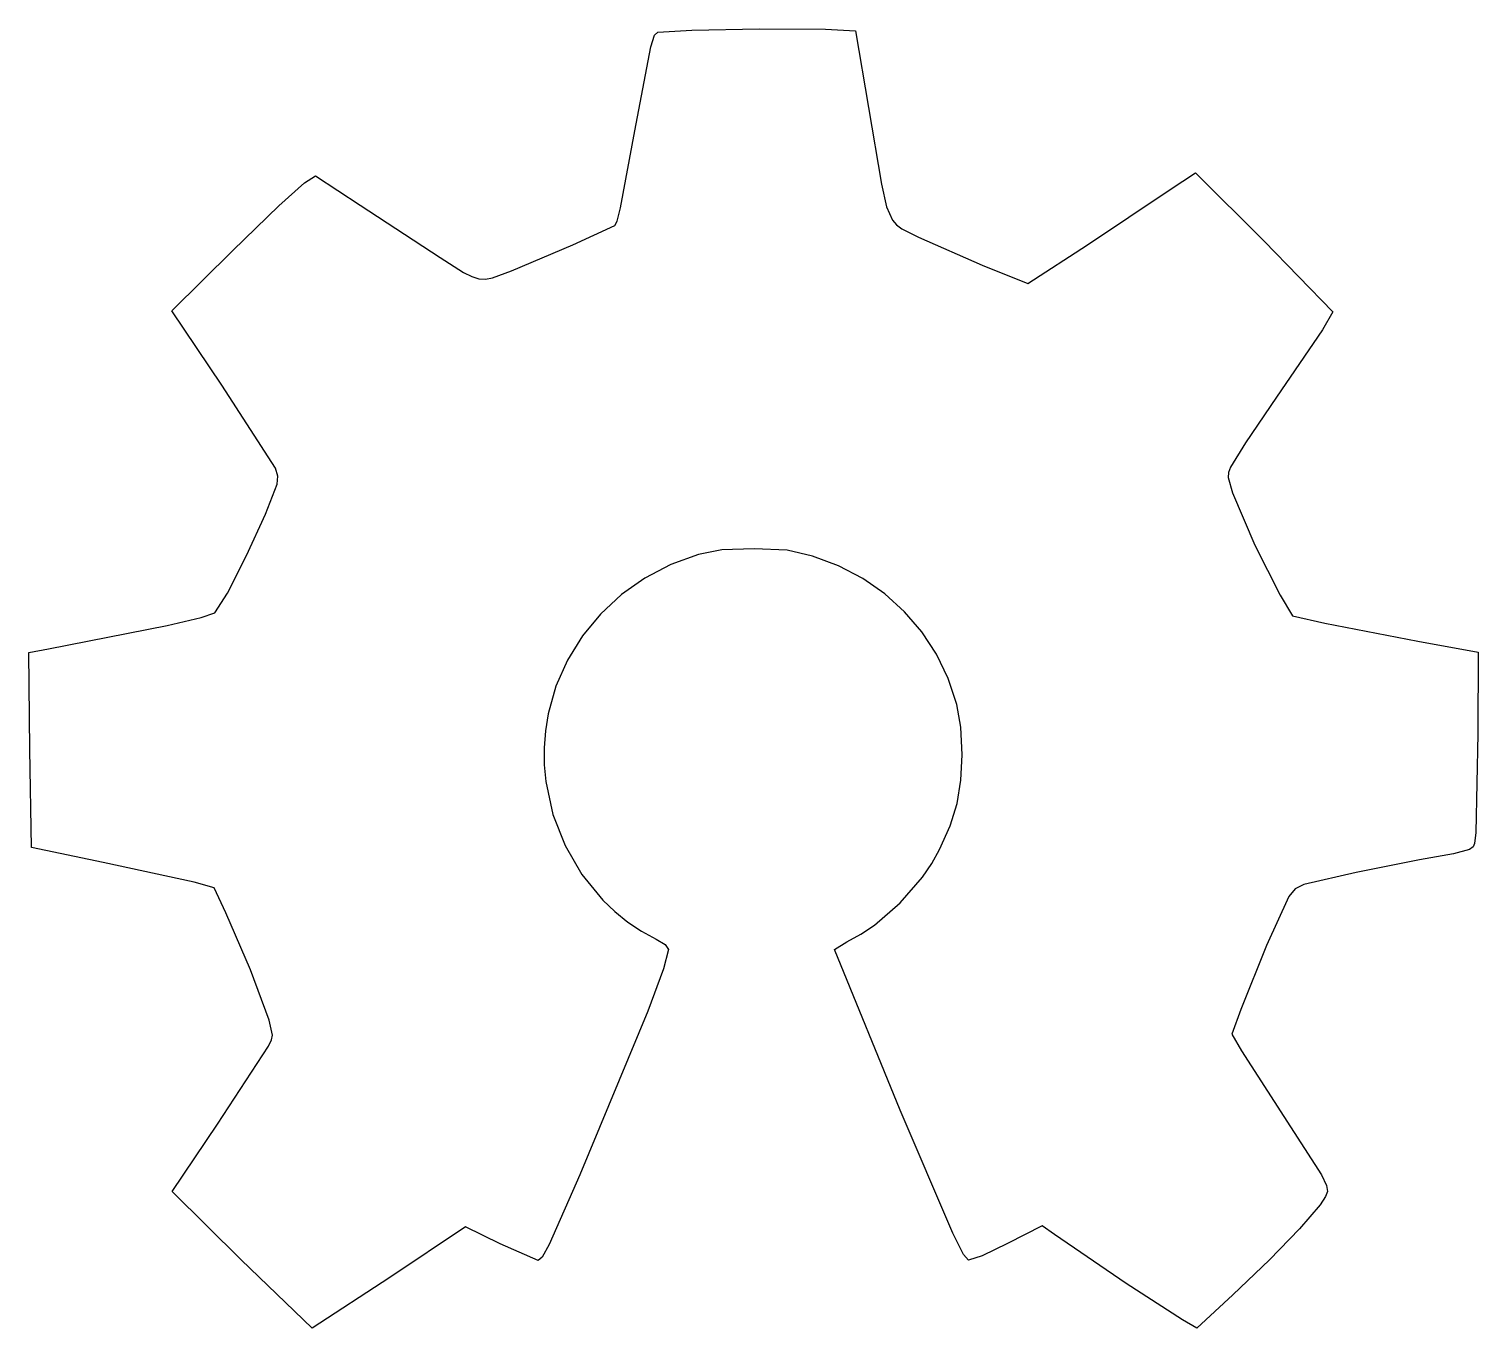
# Model space of a CAD drawing. Extents: x 0 to 158, y 0 to 141.
import ezdxf

# ---------------------------------------------------------------- set-up
doc = ezdxf.new("R2010")
doc.units = 0
doc.layers.add('Default', color=7, linetype='CONTINUOUS')

msp = doc.modelspace()

# ---------------------------------------------------------------- linework, layer by layer
at = {"layer": 'Default', "color": 4}
for p, q in [((67.782858, 139.397787), (68.168207, 140.659368)), ((68.168207, 140.659368), (68.527871, 140.98792)), ((68.527871, 140.98792), (72.237951, 141.214367)), ((72.237951, 141.214367), (79.589976, 141.336343)), ((79.589976, 141.336343), (86.786204, 141.324973)), ((86.786204, 141.324973), (90.028889, 141.151385)), ((90.028889, 141.151385), (92.891669, 124.46)), ((66.051712, 130.241704), (67.782858, 139.397787)), ((64.480805, 121.867231), (66.051712, 130.241704)), ((27.329397, 122.102759), (30.111497, 124.580318)), ((30.111497, 124.580318), (31.295213, 125.360859)), ((31.295213, 125.360859), (36.179275, 122.176621)), ((124.275034, 123.87472), (127.037699, 125.688328)), ((127.037699, 125.688328), (134.497739, 118.232272)), ((92.891669, 124.46), (93.435236, 121.995601)), ((115.295629, 117.851396), (124.275034, 123.87472)), ((22.302763, 117.242151), (27.329397, 122.102759)), ((36.179275, 122.176621), (44.867285, 116.476573)), ((64.126809, 120.427242), (64.480805, 121.867231)), ((93.435236, 121.995601), (94.055966, 120.537998)), ((59.293925, 117.832632), (63.874718, 119.939836)), ((63.874718, 119.939836), (64.126809, 120.427242)), ((94.055966, 120.537998), (94.501965, 120.032326)), ((94.501965, 120.032326), (95.09529, 119.593048)), ((95.09529, 119.593048), (96.894636, 118.66661)), ((96.894636, 118.66661), (103.835672, 115.6275)), ((134.497739, 118.232272), (141.957778, 110.556503)), ((15.677749, 110.684524), (22.302763, 117.242151)), ((52.637744, 115.009248), (59.293925, 117.832632)), ((108.796667, 113.653687), (115.295629, 117.851396)), ((44.867285, 116.476573), (47.413489, 114.847142)), ((103.835672, 115.6275), (108.796667, 113.653687)), ((47.413489, 114.847142), (48.304306, 114.39177)), ((48.304306, 114.39177), (49.063672, 114.152658)), ((49.063672, 114.152658), (49.784143, 114.112327)), ((49.784143, 114.112327), (50.558276, 114.2533)), ((50.558276, 114.2533), (52.637744, 115.009248)), ((21.131432, 102.581668), (15.677749, 110.684524)), ((141.957778, 110.556503), (140.829644, 108.613611)), ((140.829644, 108.613611), (135.827369, 101.283471)), ((26.970195, 93.557183), (21.131432, 102.581668)), ((135.827369, 101.283471), (132.464768, 96.29015)), ((132.464768, 96.29015), (130.829324, 93.646447)), ((27.199395, 92.663798), (26.970195, 93.557183)), ((130.627153, 93.07006), (130.58823, 92.543096)), ((130.829324, 93.646447), (130.627153, 93.07006)), ((25.853523, 88.5479), (27.121152, 91.826111)), ((27.121152, 91.826111), (27.199395, 92.663798)), ((130.58823, 92.543096), (131.066345, 90.858532)), ((131.066345, 90.858532), (133.480418, 85.157104)), ((23.800776, 84.067356), (25.853523, 88.5479)), ((133.480418, 85.157104), (136.244288, 79.728616)), ((21.720698, 79.959273), (23.800776, 84.067356)), ((72.973695, 84.151399), (69.947611, 83.060682)), ((75.512489, 84.666861), (72.973695, 84.151399)), ((79.022222, 84.779462), (75.512489, 84.666861)), ((82.613315, 84.636008), (79.022222, 84.779462)), ((85.372222, 83.992754), (82.613315, 84.636008)), ((88.206611, 82.932566), (85.372222, 83.992754)), ((69.947611, 83.060682), (67.140357, 81.597347)), ((90.834095, 81.554458), (88.206611, 82.932566)), ((67.140357, 81.597347), (64.582568, 79.793856)), ((93.233334, 79.880404), (90.834095, 81.554458)), ((20.371074, 77.798445), (21.720698, 79.959273)), ((64.582568, 79.793856), (62.304881, 77.682672)), ((95.382988, 77.93238), (93.233334, 79.880404)), ((136.244288, 79.728616), (137.583333, 77.471676)), ((15.169051, 76.439976), (18.857021, 77.293911)), ((18.857021, 77.293911), (20.371074, 77.798445)), ((62.304881, 77.682672), (60.337932, 75.296257)), ((97.261717, 75.732359), (95.382988, 77.93238)), ((137.583333, 77.471676), (141.111111, 76.704898)), ((2.257778, 73.896401), (15.169051, 76.439976)), ((98.84818, 73.302315), (97.261717, 75.732359)), ((141.111111, 76.704898), (151.200556, 74.737668)), ((60.337932, 75.296257), (58.712358, 72.667072)), ((151.200556, 74.737668), (157.762222, 73.537211)), ((0.141111, 73.502924), (2.257778, 73.896401)), ((0.24535, 62.927571), (0.141111, 73.502924)), ((58.712358, 72.667072), (57.458795, 69.827582)), ((100.121036, 70.664223), (98.84818, 73.302315)), ((157.762222, 73.537211), (157.729236, 64.63805)), ((57.458795, 69.827582), (56.607879, 66.810247)), ((101.058946, 67.840058), (100.121036, 70.664223)), ((101.510417, 65.387179), (101.058946, 67.840058)), ((56.607879, 66.810247), (56.311432, 64.971579)), ((56.311432, 64.971579), (56.175522, 63.125923)), ((101.638633, 62.371111), (101.510417, 65.387179)), ((157.729236, 64.63805), (157.517569, 53.913758)), ((56.175522, 63.125923), (56.195218, 61.283551)), ((0.403232, 52.288415), (0.24535, 62.927571)), ((101.508246, 59.587391), (101.638633, 62.371111)), ((56.195218, 61.283551), (56.365591, 59.454734)), ((56.365591, 59.454734), (57.138646, 55.878859)), ((101.090676, 57.078794), (101.508246, 59.587391)), ((100.336483, 54.636422), (101.090676, 57.078794)), ((57.138646, 55.878859), (58.455248, 52.480476)), ((99.196226, 52.051379), (100.336483, 54.636422)), ((157.517569, 53.913758), (157.394404, 52.713448)), ((8.201216, 50.650665), (0.403232, 52.288415)), ((58.455248, 52.480476), (60.275957, 49.341764)), ((98.3547, 50.543738), (99.196226, 52.051379)), ((156.83665, 52.060603), (155.09302, 51.587731)), ((157.216806, 52.341561), (156.83665, 52.060603)), ((157.394404, 52.713448), (157.216806, 52.341561)), ((18.107805, 48.489816), (8.201216, 50.650665)), ((97.34266, 49.058199), (98.3547, 50.543738)), ((151.412222, 50.927341), (144.518822, 49.561447)), ((155.09302, 51.587731), (151.412222, 50.927341)), ((60.275957, 49.341764), (62.561334, 46.544901)), ((94.908614, 46.254438), (97.34266, 49.058199)), ((144.518822, 49.561447), (138.808291, 48.247351)), ((20.270055, 47.902913), (18.107805, 48.489816)), ((21.56319, 45.153738), (20.270055, 47.902913)), ((137.875083, 47.795638), (137.170468, 46.944362)), ((138.808291, 48.247351), (137.875083, 47.795638)), ((62.561334, 46.544901), (63.865948, 45.300344)), ((92.097234, 43.842106), (94.908614, 46.254438)), ((137.170468, 46.944362), (134.756132, 41.634648)), ((24.221842, 38.965743), (21.56319, 45.153738)), ((63.865948, 45.300344), (65.271939, 44.172066)), ((65.271939, 44.172066), (66.774378, 43.17034)), ((66.774378, 43.17034), (68.368333, 42.305438)), ((89.111667, 42.023216), (90.613527, 42.845855)), ((90.613527, 42.845855), (92.097234, 43.842106)), ((68.368333, 42.305438), (69.331153, 41.710526)), ((69.708889, 41.199432), (69.165473, 39.067693)), ((69.331153, 41.710526), (69.708889, 41.199432)), ((87.771111, 41.191936), (89.111667, 42.023216)), ((94.912476, 23.706667), (87.771111, 41.191936)), ((134.756132, 41.634648), (131.966902, 34.669278)), ((26.269795, 33.475007), (24.221842, 38.965743)), ((69.165473, 39.067693), (67.455219, 34.46933)), ((26.639741, 31.878411), (26.269795, 33.475007)), ((67.455219, 34.46933), (60.05416, 16.652243)), ((131.966902, 34.669278), (130.986911, 31.962003)), ((26.522038, 31.346395), (26.639741, 31.878411)), ((130.986911, 31.962003), (132.039823, 30.162669)), ((20.665387, 22.16844), (26.193367, 30.652785)), ((26.193367, 30.652785), (26.522038, 31.346395)), ((132.039823, 30.162669), (136.630063, 23.001111)), ((100.637681, 10.324997), (94.912476, 23.706667)), ((15.72695, 14.844655), (20.665387, 22.16844)), ((136.630063, 23.001111), (140.722099, 16.665219)), ((60.05416, 16.652243), (56.724204, 9.081236)), ((140.722099, 16.665219), (141.290473, 15.522005)), ((23.231781, 7.422329), (15.72695, 14.844655)), ((141.1821, 14.293537), (140.577165, 13.40883)), ((141.393333, 14.838189), (141.1821, 14.293537)), ((141.290473, 15.522005), (141.393333, 14.838189)), ((140.577165, 13.40883), (138.358774, 10.807648)), ((110.338043, 11.122968), (106.597729, 9.197303)), ((111.684023, 10.171021), (110.338043, 11.122968)), ((47.630007, 11.010894), (39.398056, 5.505447)), ((51.402226, 9.174548), (47.630007, 11.010894)), ((101.787911, 8.002289), (100.637681, 10.324997)), ((119.502181, 4.846242), (111.684023, 10.171021)), ((138.358774, 10.807648), (135.083327, 7.41145)), ((55.522467, 7.337989), (51.402226, 9.174548)), ((56.724204, 9.081236), (55.96406, 7.700555)), ((102.350564, 7.375263), (101.787911, 8.002289)), ((106.597729, 9.197303), (103.807246, 7.867743)), ((30.951359, 0), (23.231781, 7.422329)), ((23.231781, 7.422329), (23.231781, 7.422329)), ((55.96406, 7.700555), (55.522467, 7.337989)), ((103.807246, 7.867743), (102.350564, 7.375263)), ((135.083327, 7.41145), (131.095993, 3.597041)), ((39.398056, 5.505447), (30.951359, 0)), ((125.614001, 0.881501), (119.502181, 4.846242)), ((131.095993, 3.597041), (127.191335, -0.002588)), ((127.191335, -0.002588), (125.614001, 0.881501))]:
    msp.add_line(p, q, dxfattribs=at)

doc.saveas('drawing.dxf')
